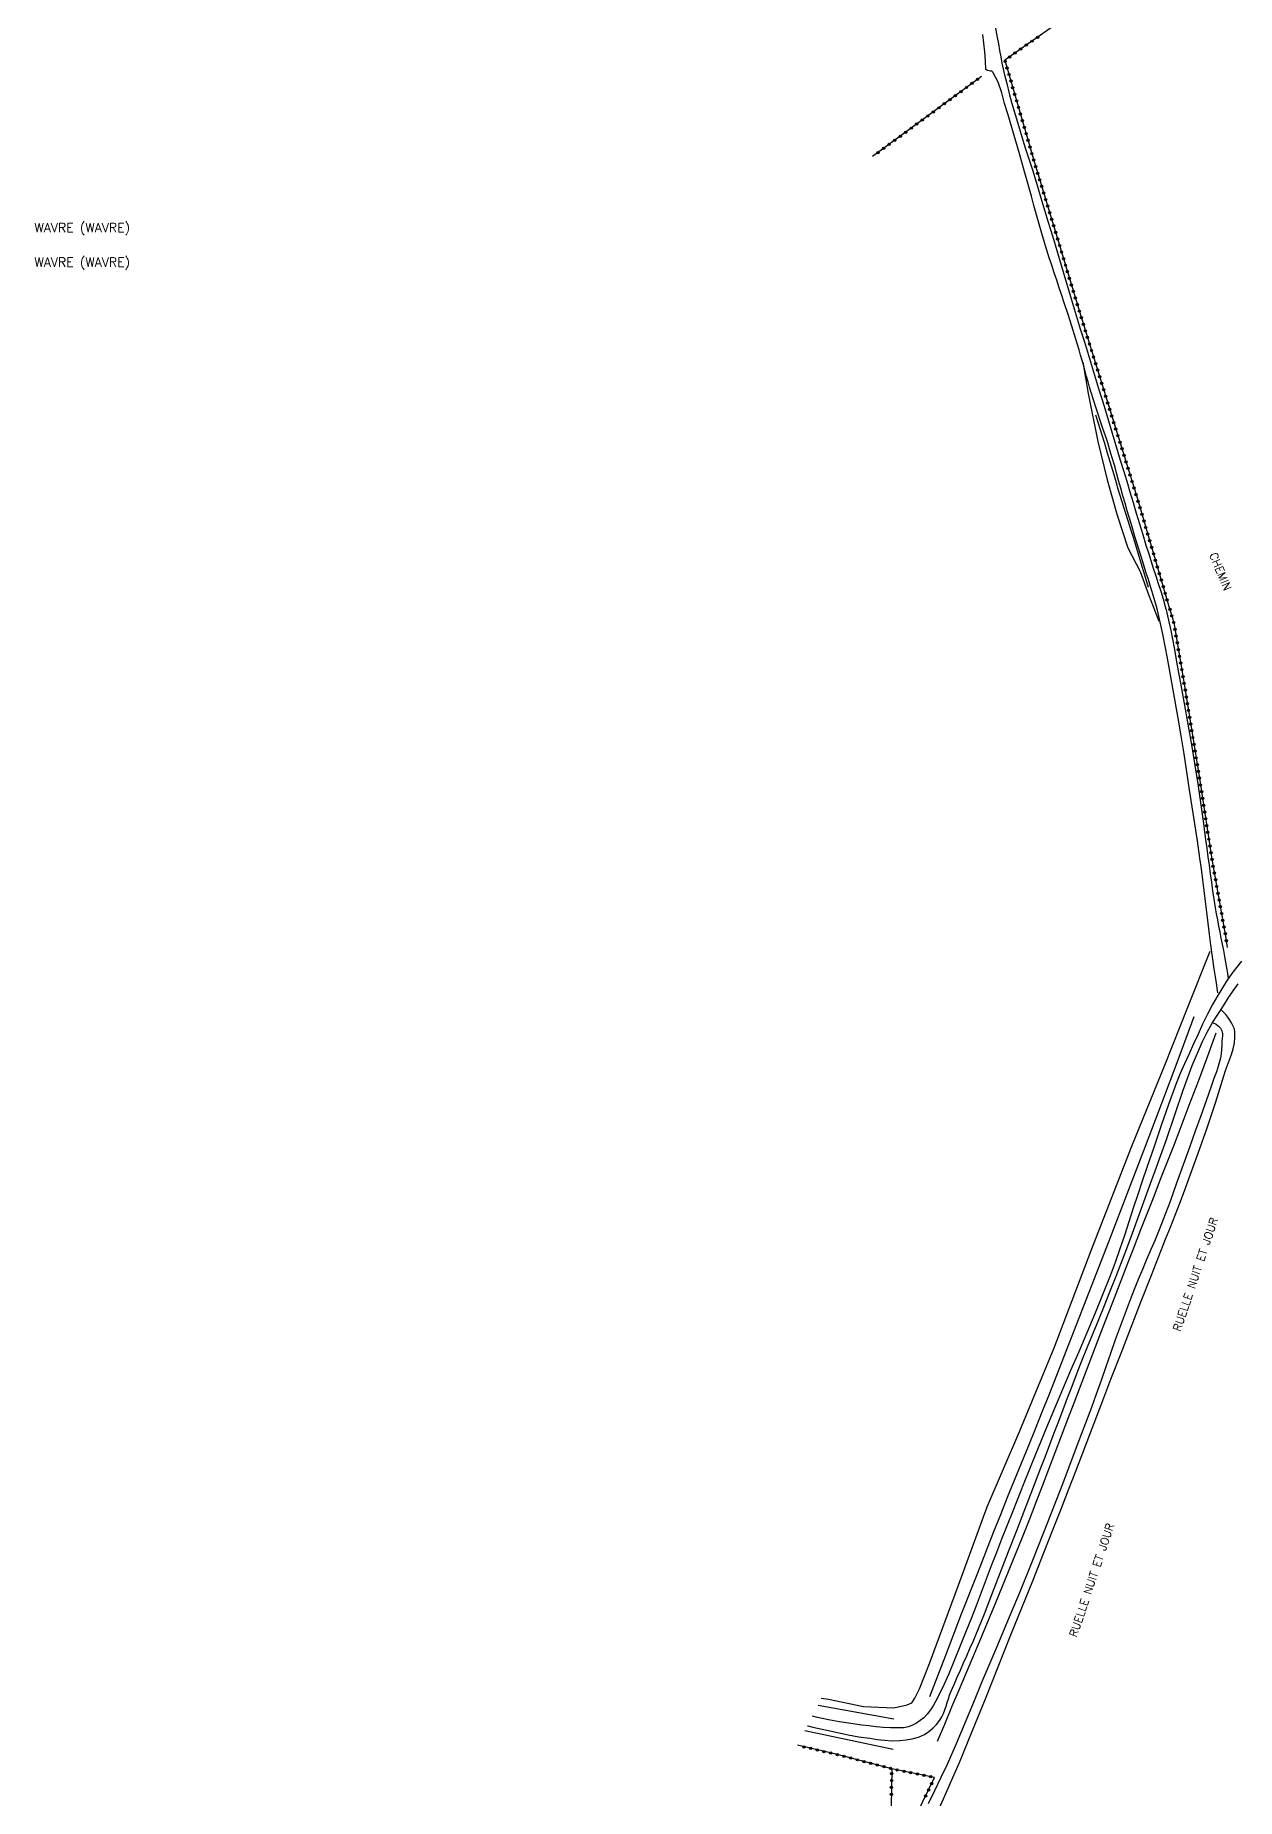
# Model space of a CAD drawing. Header units: millimetres. Extents: x 164000 to 165001, y 157998 to 159001.
# Drawn here: x 164504.3 to 164767.2, y 158410.3 to 158795.9 of the extents above; entities that cross this region are included whole.
import ezdxf
from ezdxf.enums import TextEntityAlignment as Align

# ---------------------------------------------------------------- set-up
doc = ezdxf.new("R2010")
doc.units = ezdxf.units.MM
doc.layers.get('0').update_dxf_attribs({"linetype": 'CONTINUOUS'})
for name, color, linetype in [('W0017', 7, 'CONTINUOUS'), ('W0071', 7, 'CONTINUOUS'), ('W0211', 2, 'CONTINUOUS'), ('W0300', 7, 'CONTINUOUS'), ('W0323', 7, 'CONTINUOUS'), ('W0330', 7, 'CONTINUOUS'), ('W0980', 7, 'CONTINUOUS'), ('W0989', 7, 'CONTINUOUS')]:
    doc.layers.add(name, color=color, linetype=linetype)
doc.styles.get("Standard").update_dxf_attribs({"font": 'romans.shx', "width": 0.85})

# ---------------------------------------------------------------- blocks, each defined once
blk = doc.blocks.new('t323o')
at = {"color": 0, "linetype": 'Continuous'}
for radius in [0.25, 0.15]:
    blk.add_circle((0, 0), radius, dxfattribs=at)

msp = doc.modelspace()

# ---------------------------------------------------------------- linework, layer by layer
at = {"layer": 'W0017'}
for points in [[(164768.23, 158593.42), (164767.16, 158592.08), (164766.13, 158590.7), (164765, 158589.07), (164763.92, 158587.4), (164762.9, 158585.69), (164761.92, 158583.96), (164760.8, 158581.84), (164759.75, 158579.68), (164758.74, 158577.5), (164757.75, 158575.32), (164756.77, 158573.17), (164755.8, 158571.01), (164754.87, 158568.84), (164753.98, 158566.65), (164752.27, 158562.1), (164750.67, 158557.5), (164749.11, 158552.89), (164747.55, 158548.29), (164746.54, 158545.33), (164745.55, 158542.37), (164744.58, 158539.4), (164743.61, 158536.43), (164742.63, 158533.47), (164741.62, 158530.51), (164740.58, 158527.56), (164739.5, 158524.63), (164737.87, 158520.45), (164736.18, 158516.28), (164734.43, 158512.14), (164732.66, 158508.01), (164730.87, 158503.89), (164729.09, 158499.77), (164727.33, 158495.63), (164725.6, 158491.48), (164723.11, 158485.38), (164720.65, 158479.27), (164718.2, 158473.15), (164715.77, 158467.03), (164714.63, 158464.11), (164713.51, 158461.19), (164712.4, 158458.26), (164711.29, 158455.33), (164710.17, 158452.41), (164709.04, 158449.49), (164707.89, 158446.58), (164706.7, 158443.68), (164705.45, 158440.61), (164704.21, 158437.54), (164702.86, 158434.5), (164701.32, 158431.55), (164700.77, 158430.6), (164700.17, 158429.67), (164699.5, 158428.78), (164698.73, 158427.97), (164697.97, 158427.34), (164697.16, 158426.79), (164696.28, 158426.34), (164695.36, 158425.99), (164694.38, 158425.79), (164693.39, 158425.74), (164692.4, 158425.76), (164691.42, 158425.8), (164689.86, 158425.87), (164688.3, 158426), (164686.74, 158426.18), (164685.19, 158426.37), (164682.76, 158426.71), (164680.32, 158427.1), (164677.9, 158427.53), (164675.49, 158428.03), (164674.41, 158428.29)], [(164673.32, 158426.21), (164673.39, 158426.2), (164674.42, 158425.94), (164675.46, 158425.69), (164676.5, 158425.44), (164677.54, 158425.22), (164679.87, 158424.73), (164682.21, 158424.25), (164684.55, 158423.82), (164686.91, 158423.47), (164688.54, 158423.25), (164690.17, 158423.05), (164691.82, 158422.94), (164693.48, 158422.98), (164694.85, 158423.13), (164696.22, 158423.37), (164697.57, 158423.74), (164698.86, 158424.31), (164699.84, 158424.93), (164700.74, 158425.67), (164701.54, 158426.51), (164702.25, 158427.43), (164702.69, 158428.16), (164703.06, 158428.92), (164703.37, 158429.71), (164703.64, 158430.51), (164703.88, 158431.3), (164704.12, 158432.1), (164704.39, 158432.89), (164704.68, 158433.67), (164705.35, 158435.25), (164706.04, 158436.82), (164706.73, 158438.38), (164707.44, 158439.95), (164708.14, 158441.51), (164708.84, 158443.08), (164709.52, 158444.65), (164710.19, 158446.23), (164712.02, 158450.73), (164713.79, 158455.26), (164715.54, 158459.8), (164717.3, 158464.33), (164719.07, 158468.9), (164720.85, 158473.48), (164722.62, 158478.06), (164724.38, 158482.64), (164725.35, 158485.19), (164726.32, 158487.74), (164727.29, 158490.29), (164728.25, 158492.84), (164729.22, 158495.39), (164730.19, 158497.95), (164731.17, 158500.49), (164732.15, 158503.04), (164733.35, 158506.06), (164734.56, 158509.08), (164735.79, 158512.09), (164737.02, 158515.1), (164738.25, 158518.12), (164739.47, 158521.13), (164740.67, 158524.15), (164741.85, 158527.19), (164743.13, 158530.58), (164744.4, 158533.98), (164745.65, 158537.38), (164746.88, 158540.79), (164748.11, 158544.2), (164749.34, 158547.61), (164750.58, 158551.02), (164751.82, 158554.43), (164753.7, 158559.81), (164755.51, 158565.23), (164757.45, 158570.62), (164759.7, 158575.88), (164760.73, 158577.9), (164761.87, 158579.86), (164763.07, 158581.78), (164764.29, 158583.68), (164765.34, 158585.31), (164766.44, 158586.91), (164767.55, 158588.49)]]:
    msp.add_lwpolyline(points, dxfattribs=at)
at = {"layer": 'W0071'}
for points in [[(164712.29, 158788.44), (164712.21, 158790.36), (164712.08, 158792.28), (164711.89, 158794.19), (164711.66, 158796.09)], [(164714.33, 158797.87), (164714.8, 158795.43), (164715.07, 158794.03), (164715.33, 158792.62), (164715.58, 158791.21), (164715.83, 158789.8)], [(164749.64, 158671), (164749.31, 158672.23), (164748.95, 158673.45), (164748.57, 158674.67), (164748.19, 158675.88), (164747.8, 158677.09), (164747.41, 158678.31), (164747.02, 158679.52), (164746.65, 158680.74), (164745.79, 158683.53), (164744.94, 158686.32), (164744.09, 158689.12), (164743.25, 158691.92), (164742.77, 158693.57), (164742.3, 158695.23), (164741.83, 158696.89), (164741.37, 158698.55), (164740.91, 158700.21), (164740.44, 158701.87), (164739.96, 158703.52), (164739.46, 158705.17), (164738.97, 158706.75), (164738.46, 158708.33), (164737.93, 158709.9), (164737.41, 158711.48), (164736.88, 158713.05), (164736.36, 158714.62), (164735.85, 158716.2), (164735.36, 158717.78), (164735.01, 158718.95), (164734.68, 158720.11), (164734.35, 158721.28), (164734.03, 158722.45), (164733.72, 158723.62), (164733.39, 158724.79), (164733.06, 158725.96), (164732.72, 158727.12), (164731.93, 158729.7), (164731.12, 158732.27), (164730.29, 158734.83), (164729.46, 158737.39), (164728.92, 158739.04), (164728.38, 158740.69), (164727.83, 158742.33), (164727.28, 158743.97), (164726.74, 158745.62), (164726.2, 158747.27), (164725.67, 158748.92), (164725.16, 158750.58), (164724.55, 158752.6), (164723.97, 158754.62), (164723.4, 158756.65), (164722.83, 158758.69), (164722.27, 158760.72), (164721.71, 158762.76), (164721.15, 158764.79), (164720.57, 158766.82), (164719.72, 158769.8), (164718.88, 158772.78), (164718.01, 158775.76), (164717.09, 158778.72), (164716.43, 158781.01), (164715.81, 158783.36), (164715.01, 158785.69), (164713.83, 158787.84), (164713.78, 158787.91), (164713.73, 158787.96), (164713.66, 158788.01), (164713.59, 158788.05), (164713.56, 158788.06), (164713.52, 158788.06), (164713.48, 158788.06), (164713.45, 158788.06), (164713.41, 158788.05), (164713.38, 158788.05), (164713.34, 158788.05), (164713.31, 158788.05), (164713.04, 158788.12), (164712.78, 158788.21), (164712.53, 158788.31), (164712.29, 158788.44)], [(164715.83, 158789.8), (164716.33, 158787.59), (164716.87, 158785.4), (164717.44, 158783.21), (164718.03, 158781.03), (164718.73, 158778.59), (164719.45, 158776.16), (164720.2, 158773.73), (164720.95, 158771.31), (164721.72, 158768.89), (164722.49, 158766.47), (164723.24, 158764.05), (164723.99, 158761.62), (164724.95, 158758.43), (164725.91, 158755.24), (164726.87, 158752.04), (164727.82, 158748.85), (164728.77, 158745.65), (164729.73, 158742.46), (164730.69, 158739.27), (164731.65, 158736.08), (164732.31, 158733.9), (164732.98, 158731.73), (164733.65, 158729.55), (164734.31, 158727.38), (164734.98, 158725.21), (164735.65, 158723.04), (164736.32, 158720.86), (164736.98, 158718.69), (164738.17, 158714.77), (164739.36, 158710.86), (164740.55, 158706.94), (164741.73, 158703.03), (164742.43, 158700.7), (164743.14, 158698.37), (164743.84, 158696.04), (164744.54, 158693.71), (164745.24, 158691.39), (164745.94, 158689.06), (164746.64, 158686.73), (164747.35, 158684.4), (164747.87, 158682.73), (164748.41, 158681.06), (164748.96, 158679.39), (164749.51, 158677.72), (164750.05, 158676.05), (164750.58, 158674.38), (164751.08, 158672.69), (164751.55, 158671)], [(164763.09, 158586.54), (164762.69, 158589.15), (164762.3, 158591.77), (164761.93, 158594.38), (164761.57, 158597), (164761.26, 158599.37), (164760.96, 158601.75), (164760.66, 158604.12), (164760.38, 158606.49), (164760.09, 158608.87), (164759.79, 158611.24), (164759.49, 158613.61), (164759.17, 158615.98), (164758.63, 158619.72), (164758.07, 158623.45), (164757.49, 158627.17), (164756.91, 158630.9), (164756.3, 158634.83), (164755.68, 158638.75), (164755.05, 158642.68), (164754.4, 158646.6), (164753.83, 158649.87), (164753.26, 158653.14), (164752.66, 158656.4), (164752.05, 158659.66), (164751.54, 158662.3), (164751.03, 158664.95), (164750.48, 158667.59), (164749.85, 158670.21), (164749.8, 158670.41), (164749.75, 158670.6), (164749.7, 158670.8), (164749.64, 158671)], [(164751.55, 158671), (164751.65, 158670.65), (164751.74, 158670.3), (164751.83, 158669.94), (164751.92, 158669.59), (164752.79, 158665.78), (164753.53, 158661.94), (164754.21, 158658.1), (164754.9, 158654.26), (164755.72, 158649.76), (164756.53, 158645.25), (164757.31, 158640.74), (164758.05, 158636.23), (164758.68, 158632.18), (164759.27, 158628.12), (164759.84, 158624.06), (164760.41, 158620.01), (164760.67, 158618.14), (164760.92, 158616.28), (164761.17, 158614.41), (164761.41, 158612.55), (164761.66, 158610.69), (164761.92, 158608.82), (164762.2, 158606.96), (164762.5, 158605.11), (164762.73, 158603.77), (164762.97, 158602.44), (164763.23, 158601.11), (164763.5, 158599.78), (164763.76, 158598.45), (164764.03, 158597.12), (164764.29, 158595.79), (164764.53, 158594.46), (164764.75, 158593.23), (164764.96, 158592), (164765.17, 158590.77), (164765.37, 158589.54)], [(164702.18, 158408.28), (164703.66, 158411.58), (164705.11, 158414.89), (164706.54, 158418.21), (164709.42, 158425.15), (164712.24, 158432.12), (164715.01, 158439.1), (164717.8, 158446.08), (164720.19, 158452.01), (164722.57, 158457.94), (164724.94, 158463.87), (164727.29, 158469.81), (164728.86, 158473.83), (164730.42, 158477.85), (164731.97, 158481.87), (164733.51, 158485.9), (164735.05, 158489.92), (164736.59, 158493.95), (164738.14, 158497.97), (164739.69, 158502), (164741.9, 158507.7), (164744.11, 158513.39), (164746.33, 158519.09), (164748.55, 158524.79), (164749.58, 158527.41), (164750.62, 158530.04), (164751.66, 158532.66), (164752.71, 158535.28), (164753.74, 158537.91), (164754.77, 158540.54), (164755.77, 158543.18), (164756.75, 158545.83), (164758.78, 158551.41), (164760.77, 158557.01), (164762.66, 158562.64), (164764.41, 158568.32), (164764.79, 158569.51), (164765.22, 158570.68), (164765.65, 158571.85), (164766.06, 158573.02), (164766.43, 158574.25), (164766.69, 158575.51), (164766.83, 158576.79), (164766.8, 158578.08), (164766.66, 158578.76), (164766.38, 158579.39), (164766.04, 158579.98), (164765.68, 158580.54), (164765.28, 158581.15), (164764.83, 158581.74), (164764.35, 158582.29), (164763.83, 158582.81)], [(164762.08, 158579.93), (164762.68, 158579.65), (164763.2, 158579.25), (164763.64, 158578.76), (164763.96, 158578.18), (164764.1, 158577.64), (164764.09, 158577.08), (164764.01, 158576.54), (164763.96, 158576.03), (164763.92, 158575.08), (164763.87, 158574.13), (164763.79, 158573.19), (164763.63, 158572.25), (164763.25, 158570.72), (164762.75, 158569.23), (164762.21, 158567.75), (164761.68, 158566.27), (164760.52, 158562.92), (164759.33, 158559.57), (164758.13, 158556.23), (164756.93, 158552.89), (164755.5, 158548.89), (164754.06, 158544.88), (164752.61, 158540.89), (164751.1, 158536.91), (164750.23, 158534.71), (164749.33, 158532.52), (164748.41, 158530.34), (164747.48, 158528.16), (164746.56, 158525.98), (164745.64, 158523.8), (164744.75, 158521.61), (164743.88, 158519.4), (164742.77, 158516.47), (164741.69, 158513.53), (164740.64, 158510.59), (164739.6, 158507.63), (164738.57, 158504.68), (164737.53, 158501.72), (164736.48, 158498.77), (164735.4, 158495.83), (164732.25, 158487.43), (164729.06, 158479.04), (164725.81, 158470.68), (164722.51, 158462.33), (164719.8, 158455.68), (164717.04, 158449.06), (164714.25, 158442.44), (164711.46, 158435.83), (164709.58, 158431.29), (164707.71, 158426.75), (164705.81, 158422.23), (164703.83, 158417.74), (164702.49, 158414.87), (164701.09, 158412.02), (164699.68, 158409.18)]]:
    msp.add_lwpolyline(points, dxfattribs=at)
at = {"layer": 'W0211'}
msp.add_lwpolyline([(164747.92, 158675.16), (164747.13, 158677.83), (164746.33, 158680.5), (164745.52, 158683.16), (164744.71, 158685.83), (164744.28, 158687.21), (164743.84, 158688.59), (164743.41, 158689.98), (164742.97, 158691.36), (164742.53, 158692.74), (164742.09, 158694.12), (164741.66, 158695.5), (164741.23, 158696.89), (164740.94, 158697.85), (164740.65, 158698.8), (164740.37, 158699.76), (164740.09, 158700.72), (164739.8, 158701.68), (164739.52, 158702.64), (164739.24, 158703.59), (164738.95, 158704.55), (164738.32, 158706.62), (164737.68, 158708.69), (164737.05, 158710.76), (164736.4, 158712.83)], dxfattribs=at)
at = {"layer": 'W0300'}
for points in [[(164757.82, 158581.26), (164754.29, 158571.79), (164750.73, 158562.33), (164747.15, 158552.88), (164743.55, 158543.45), (164739.23, 158532.2), (164734.88, 158520.97), (164730.5, 158509.75), (164726.08, 158498.54), (164724.59, 158494.79), (164723.08, 158491.05), (164721.57, 158487.32), (164720.05, 158483.58), (164718.53, 158479.84), (164717.01, 158476.11), (164715.51, 158472.37), (164714.02, 158468.62), (164710.47, 158459.61), (164706.94, 158450.6), (164703.45, 158441.57), (164699.99, 158432.53)], [(164701.72, 158422.84), (164703.31, 158426.58), (164704.9, 158430.33), (164706.48, 158434.09), (164708.06, 158437.84), (164711.2, 158445.33), (164714.33, 158452.82), (164717.44, 158460.33), (164720.48, 158467.85), (164721.91, 158471.47), (164723.33, 158475.09), (164724.72, 158478.71), (164726.11, 158482.34), (164727.48, 158485.97), (164728.86, 158489.61), (164730.24, 158493.24), (164731.63, 158496.87), (164734.57, 158504.51), (164737.5, 158512.15), (164740.44, 158519.79), (164743.39, 158527.42), (164744.81, 158531.08), (164746.25, 158534.74), (164747.69, 158538.4), (164749.13, 158542.06), (164750.56, 158545.72), (164752, 158549.38), (164753.42, 158553.04), (164754.83, 158556.71), (164756.84, 158561.96), (164758.82, 158567.22), (164760.79, 158572.49), (164762.74, 158577.77)], [(164692.2, 158427.67), (164675.63, 158430.62)], [(164692.06, 158421.01), (164672.73, 158425.1)]]:
    msp.add_lwpolyline(points, dxfattribs=at)
at = {"layer": 'W0323'}
for points in [[(164743.26, 158810.15), (164732.81, 158801.92), (164716.47, 158790.46), (164722.73, 158768.83), (164733.09, 158734.54), (164745.47, 158694.54), (164752.39, 158671)], [(164711.33, 158786.88), (164687.53, 158769.38)], [(164752.39, 158671), (164753.42, 158667.51)], [(164753.42, 158667.51), (164755.5, 158655.41), (164759.13, 158632.94), (164761.85, 158615.32), (164764.78, 158598.89), (164765.11, 158596.45)], [(164701.08, 158414.9), (164691.73, 158416.8), (164679.84, 158419.9), (164671.07, 158421.94)], [(164691.73, 158416.8), (164691.59, 158408.5), (164691.11, 158404.83), (164687.86, 158397.98), (164682.53, 158388.03), (164672.4, 158368.95), (164660.64, 158345.89), (164645.9, 158318.11), (164633.05, 158293.18), (164623.87, 158275.77), (164616.04, 158261.52), (164609.3, 158251.34), (164602.54, 158241.83), (164598.22, 158235.85)], [(164598.9, 158232.01), (164602.52, 158235.37), (164607.2, 158241.35), (164612.24, 158248.44), (164618.1, 158257.49), (164625.45, 158270.33), (164633.99, 158285.43), (164643.25, 158303.34), (164651.5, 158319.42), (164660.84, 158336.49), (164670.09, 158354.18), (164679.33, 158371.83), (164687.78, 158388.15), (164694.15, 158399.96), (164697.24, 158406.96), (164701.08, 158414.9)]]:
    msp.add_lwpolyline(points, dxfattribs=at)
at = {"layer": 'W0330'}
for points in [[(164733.51, 158724.42), (164734.7, 158717.6), (164736.79, 158707.07), (164738.83, 158698.66), (164741.02, 158690.94), (164743.4, 158683.79), (164746.07, 158678.65), (164747.94, 158673.59), (164748.94, 158671)], [(164748.94, 158671), (164750.19, 158667.78)], [(164676.27, 158432.25), (164677.85, 158432.01), (164685.57, 158430.45), (164692.17, 158430.14), (164695.11, 158430.77), (164696.14, 158431.24), (164696.79, 158432.24), (164697.81, 158434.31), (164700, 158439.83), (164706.3, 158456.98), (164712.61, 158474.1), (164719.76, 158490.73), (164727.29, 158508.87), (164735.33, 158530.13), (164744.24, 158552.95), (164751.51, 158570.71), (164756.5, 158583.4), (164761.41, 158595.59)]]:
    msp.add_lwpolyline(points, dxfattribs=at)

# ---------------------------------------------------------------- block references
at = {"layer": 'W0323'}
for p, rotation in [((164722.41, 158794.63), 215.0414104639399), ((164723.64, 158795.49), 215.0414104639399), ((164716.54, 158790.22), 286.1484550734943), ((164717.5, 158791.18), 215.0414104639399), ((164718.72, 158792.04), 215.0414104639399), ((164719.95, 158792.9), 215.0414104639399), ((164721.18, 158793.76), 215.0414104639399), ((164710.49, 158786.26), 216.3186044640033), ((164716.96, 158788.78), 286.1484550734943), ((164717.38, 158787.34), 286.1484550734943), ((164705.66, 158782.71), 216.3186044640033), ((164706.87, 158783.6), 216.3186044640033), ((164708.08, 158784.49), 216.3186044640033), ((164709.29, 158785.38), 216.3186044640033), ((164717.79, 158785.9), 286.1484550734943), ((164718.21, 158784.46), 286.1484550734943), ((164718.63, 158783.02), 286.1484550734943), ((164700.83, 158779.16), 216.3186044640033), ((164702.03, 158780.05), 216.3186044640033), ((164703.24, 158780.93), 216.3186044640033), ((164704.45, 158781.82), 216.3186044640033), ((164719.04, 158781.58), 286.1484550734943), ((164719.46, 158780.14), 286.1484550734943), ((164719.88, 158778.7), 286.1484550734943), ((164694.78, 158774.72), 216.3186044640033), ((164695.99, 158775.6), 216.3186044640033), ((164697.2, 158776.49), 216.3186044640033), ((164698.41, 158777.38), 216.3186044640033), ((164699.62, 158778.27), 216.3186044640033), ((164720.3, 158777.26), 286.1484550734943), ((164720.71, 158775.81), 286.1484550734943), ((164689.95, 158771.16), 216.3186044640033), ((164691.16, 158772.05), 216.3186044640033), ((164692.37, 158772.94), 216.3186044640033), ((164693.57, 158773.83), 216.3186044640033), ((164721.13, 158774.37), 286.1484550734943), ((164721.55, 158772.93), 286.1484550734943), ((164721.96, 158771.49), 286.1484550734943), ((164688.74, 158770.27), 216.3186044640033), ((164722.38, 158770.05), 286.1484550734943), ((164722.8, 158768.61), 286.8064905146622), ((164723.24, 158767.18), 286.8064905146622), ((164723.67, 158765.74), 286.8064905146622), ((164724.1, 158764.3), 286.8064905146622), ((164724.54, 158762.87), 286.8064905146622), ((164724.97, 158761.43), 286.8064905146622), ((164725.4, 158760), 286.8064905146622), ((164725.84, 158758.56), 286.8064905146622), ((164726.27, 158757.12), 286.8064905146622), ((164726.71, 158755.69), 286.8064905146622), ((164727.14, 158754.25), 286.8064905146622), ((164727.57, 158752.82), 286.8064905146622), ((164728.01, 158751.38), 286.8064905146622), ((164728.44, 158749.94), 286.8064905146622), ((164728.87, 158748.51), 286.8064905146622), ((164729.31, 158747.07), 286.8064905146622), ((164729.74, 158745.64), 286.8064905146622), ((164730.17, 158744.2), 286.8064905146622), ((164730.61, 158742.76), 286.8064905146622), ((164731.04, 158741.33), 286.8064905146622), ((164731.48, 158739.89), 286.8064905146622), ((164731.91, 158738.46), 286.8064905146622), ((164732.34, 158737.02), 286.8064905146622), ((164732.78, 158735.58), 286.8064905146622), ((164733.21, 158734.15), 287.1911646141185), ((164733.66, 158732.72), 287.1911646141185), ((164734.1, 158731.28), 287.1911646141185), ((164734.54, 158729.85), 287.1911646141185), ((164734.99, 158728.42), 287.1911646141185), ((164735.43, 158726.98), 287.1911646141185), ((164735.87, 158725.55), 287.1911646141185), ((164736.32, 158724.12), 287.1911646141185), ((164736.76, 158722.69), 287.1911646141185), ((164737.2, 158721.25), 287.1911646141185), ((164737.65, 158719.82), 287.1911646141185), ((164738.09, 158718.39), 287.1911646141185), ((164738.53, 158716.95), 287.1911646141185), ((164738.98, 158715.52), 287.1911646141185), ((164739.42, 158714.09), 287.1911646141185), ((164739.86, 158712.65), 287.1911646141185), ((164740.31, 158711.22), 287.1911646141185), ((164740.75, 158709.79), 287.1911646141185), ((164741.19, 158708.36), 287.1911646141185), ((164741.64, 158706.92), 287.1911646141185), ((164742.08, 158705.49), 287.1911646141185), ((164742.52, 158704.06), 287.1911646141185), ((164742.97, 158702.62), 287.1911646141185), ((164743.41, 158701.19), 287.1911646141185), ((164743.85, 158699.76), 287.1911646141185), ((164744.3, 158698.33), 287.1911646141185), ((164744.74, 158696.89), 287.1911646141185), ((164745.18, 158695.46), 287.1911646141185), ((164745.62, 158694.02), 286.3964245015584), ((164746.04, 158692.58), 286.3964245015584), ((164746.47, 158691.15), 286.3964245015584), ((164746.89, 158689.71), 286.3964245015584), ((164747.31, 158688.27), 286.3964245015584), ((164747.74, 158686.83), 286.3964245015584), ((164748.16, 158685.39), 286.3964245015584), ((164748.58, 158683.95), 286.3964245015584), ((164749.01, 158682.51), 286.3964245015584), ((164749.43, 158681.07), 286.3964245015584), ((164749.85, 158679.63), 286.3964245015584), ((164750.28, 158678.19), 286.3964245015584), ((164750.7, 158676.76), 286.3964245015584), ((164751.12, 158675.32), 286.3964245015584), ((164751.55, 158673.88), 286.3964245015584), ((164751.97, 158672.44), 286.3964245015584), ((164752.58, 158670.39), 286.3964245016284), ((164753, 158668.95), 286.3964245016284), ((164753.43, 158667.49), 279.7408534200616), ((164753.68, 158666.02), 279.7408534200616), ((164753.93, 158664.54), 279.7408534200616), ((164754.19, 158663.06), 279.7408534200616), ((164754.44, 158661.58), 279.7408534200616), ((164754.69, 158660.1), 279.7408534200616), ((164754.95, 158658.62), 279.7408534200616), ((164755.2, 158657.15), 279.7408534200616), ((164755.46, 158655.67), 279.7408534200616), ((164755.7, 158654.19), 279.1871920457203), ((164755.94, 158652.71), 279.1871920457203), ((164756.18, 158651.23), 279.1871920457203), ((164756.42, 158649.74), 279.1871920457203), ((164756.66, 158648.26), 279.1871920457203), ((164756.89, 158646.78), 279.1871920457203), ((164757.13, 158645.3), 279.1871920457203), ((164757.37, 158643.82), 279.1871920457203), ((164757.61, 158642.34), 279.1871920457203), ((164757.85, 158640.86), 279.1871920457203), ((164758.09, 158639.38), 279.1871920457203), ((164758.33, 158637.9), 279.1871920457203), ((164758.57, 158636.42), 279.1871920457203), ((164758.81, 158634.94), 279.1871920457203), ((164759.05, 158633.46), 279.1871920457203), ((164759.28, 158631.97), 278.7468953139054), ((164759.51, 158630.49), 278.7468953139054), ((164759.74, 158629.01), 278.7468953139054), ((164759.97, 158627.53), 278.7468953139054), ((164760.19, 158626.04), 278.7468953139054), ((164760.42, 158624.56), 278.7468953139054), ((164760.65, 158623.08), 278.7468953139054), ((164760.88, 158621.6), 278.7468953139054), ((164761.11, 158620.11), 278.7468953139054), ((164761.34, 158618.63), 278.7468953139054), ((164761.56, 158617.15), 278.7468953139054), ((164761.79, 158615.67), 278.7468953139054), ((164762.05, 158614.19), 280.1368637619651), ((164762.31, 158612.71), 280.1368637619651), ((164762.58, 158611.23), 280.1368637619651), ((164762.84, 158609.76), 280.1368637619651), ((164763.1, 158608.28), 280.1368637619651), ((164763.37, 158606.81), 280.1368637619651), ((164763.63, 158605.33), 280.1368637619651), ((164763.9, 158603.85), 280.1368637619651), ((164764.16, 158602.38), 280.1368637619651), ((164764.42, 158600.9), 280.1368637619651), ((164764.69, 158599.42), 280.1368637619651), ((164764.91, 158597.94), 277.7546784325001), ((164672.53, 158421.6), 166.9387937618336), ((164673.99, 158421.26), 166.9387937618336), ((164675.45, 158420.92), 166.9387937618336), ((164676.91, 158420.58), 166.9387937618336), ((164678.37, 158420.24), 166.9387937618336), ((164679.83, 158419.9), 166.9387937618336), ((164681.29, 158419.53), 165.3906935094977), ((164682.74, 158419.15), 165.3906935094977), ((164684.19, 158418.77), 165.3906935094977), ((164685.64, 158418.39), 165.3906935094977), ((164687.09, 158418.01), 165.3906935094977), ((164688.54, 158417.63), 165.3906935094977), ((164690, 158417.26), 165.3906935094977), ((164691.45, 158416.88), 165.3906935094977), ((164692.91, 158416.56), 168.4733068316106), ((164694.38, 158416.26), 168.4733068316106), ((164691.66, 158412.75), 268.9851050021676), ((164691.69, 158414.25), 268.9851050021676), ((164691.72, 158415.75), 268.9851050021676), ((164695.85, 158415.96), 168.4733068316106), ((164697.32, 158415.66), 168.4733068316106), ((164698.79, 158415.36), 168.4733068316106), ((164699.78, 158412.2), 64.18240706884292), ((164700.26, 158415.06), 168.4733068316106), ((164700.43, 158413.55), 64.18240706884292), ((164691.64, 158411.25), 268.9851050021676), ((164699.12, 158410.85), 64.18240706884292)]:
    msp.add_blockref('t323o', p, dxfattribs=dict(at, rotation=rotation))

# ---------------------------------------------------------------- texts
at = {"layer": 'W0980'}
for p in [(164514.58, 158753.71), (164514.58, 158746.15)]:
    msp.add_text('WAVRE (WAVRE)', height=2, dxfattribs=at).set_placement(p, align=Align.MIDDLE)
at = {"layer": 'W0989'}
for s, rotation, p in [('CHEMIN', 292.6491, (164761.17, 158682.32)), ('RUELLE NUIT ET JOUR', 71.4559, (164754.87, 158512.33)), ('RUELLE NUIT ET JOUR', 71.4559, (164732.16, 158445.46))]:
    msp.add_text(s, height=1.75, rotation=rotation, dxfattribs=at).set_placement(p)

doc.saveas('drawing.dxf')
